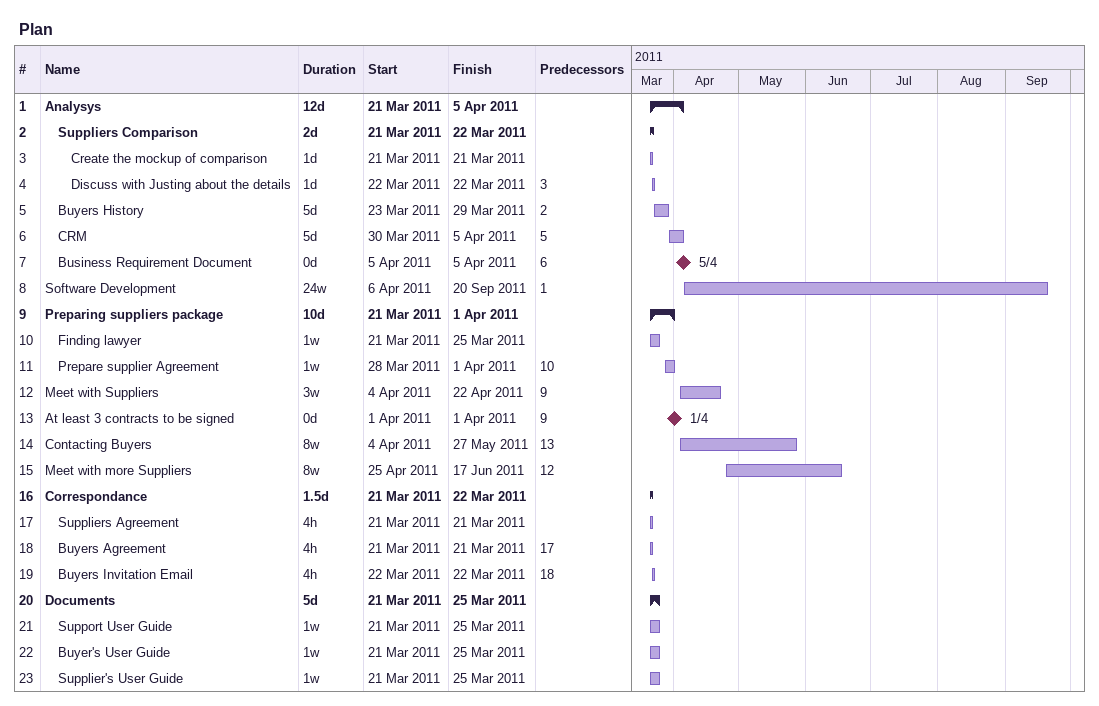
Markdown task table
Plan

| ID | Level | Task | Duration | Start | Finish | Predecessors |
|---|---|---|---|---|---|---|
| 1 | 1 | **Analysys** | 12d | 2011-03-21 | 2011-04-05 |  |
| 2 | 2 | **Suppliers Comparison** | 2d | 2011-03-21 | 2011-03-22 |  |
| 3 | 3 | Create the mockup of comparison | 1d | 2011-03-21 | 2011-03-21 |  |
| 4 | 3 | Discuss with Justing about the details | 1d | 2011-03-22 | 2011-03-22 | 3 |
| 5 | 2 | Buyers History | 5d | 2011-03-23 | 2011-03-29 | 2 |
| 6 | 2 | CRM | 5d | 2011-03-30 | 2011-04-05 | 5 |
| 7 | 2 | Business Requirement Document | 0d | 2011-04-05 | 2011-04-05 | 6 |
| 8 | 1 | Software Development | 24w | 2011-04-06 | 2011-09-20 | 1 |
| 9 | 1 | **Preparing suppliers package** | 10d | 2011-03-21 | 2011-04-01 |  |
| 10 | 2 | Finding lawyer | 1w | 2011-03-21 | 2011-03-25 |  |
| 11 | 2 | Prepare supplier Agreement | 1w | 2011-03-28 | 2011-04-01 | 10 |
| 12 | 1 | Meet with Suppliers | 3w | 2011-04-04 | 2011-04-22 | 9 |
| 13 | 1 | At least 3 contracts to be signed | 0d | 2011-04-01 | 2011-04-01 | 9 |
| 14 | 1 | Contacting Buyers | 8w | 2011-04-04 | 2011-05-27 | 13 |
| 15 | 1 | Meet with more Suppliers | 8w | 2011-04-25 | 2011-06-17 | 12 |
| 16 | 1 | **Correspondance** | 1.5d | 2011-03-21 | 2011-03-22 |  |
| 17 | 2 | Suppliers Agreement | 4h | 2011-03-21 | 2011-03-21 |  |
| 18 | 2 | Buyers Agreement | 4h | 2011-03-21 | 2011-03-21 | 17 |
| 19 | 2 | Buyers Invitation Email | 4h | 2011-03-22 | 2011-03-22 | 18 |
| 20 | 1 | **Documents** | 5d | 2011-03-21 | 2011-03-25 |  |
| 21 | 2 | Support User Guide | 1w | 2011-03-21 | 2011-03-25 |  |
| 22 | 2 | Buyer's User Guide | 1w | 2011-03-21 | 2011-03-25 |  |
| 23 | 2 | Supplier's User Guide | 1w | 2011-03-21 | 2011-03-25 |  |
